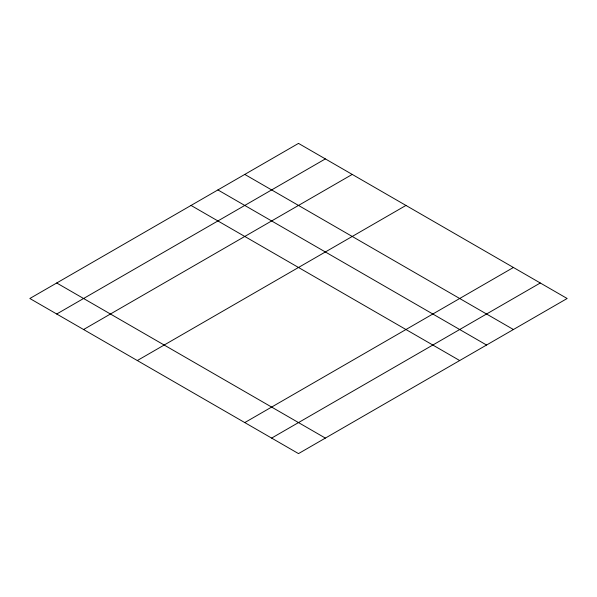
<?xml version="1.0" encoding="UTF-8"?>
<svg xmlns="http://www.w3.org/2000/svg" width="597" height="597" viewBox="0 0 597 597"><rect width="100%" height="100%" fill="white"/><g stroke="black" fill="none" stroke-linecap="round" stroke-linejoin="round"><path stroke-width="0.9" d="M56.715 314.007L325.365 158.906M83.58 329.522L352.23 174.414M137.31 360.543L405.96 205.435M244.77 422.586L513.42 267.478M271.635 438.094L540.285 282.993M244.77 174.414L513.42 329.522M217.905 189.928L486.555 345.029M191.04 205.435L459.69 360.543M56.715 282.993L325.365 438.094M298.5 143.399L29.85 298.5L298.5 453.601L567.15 298.5L298.5 143.399"/></g></svg>
